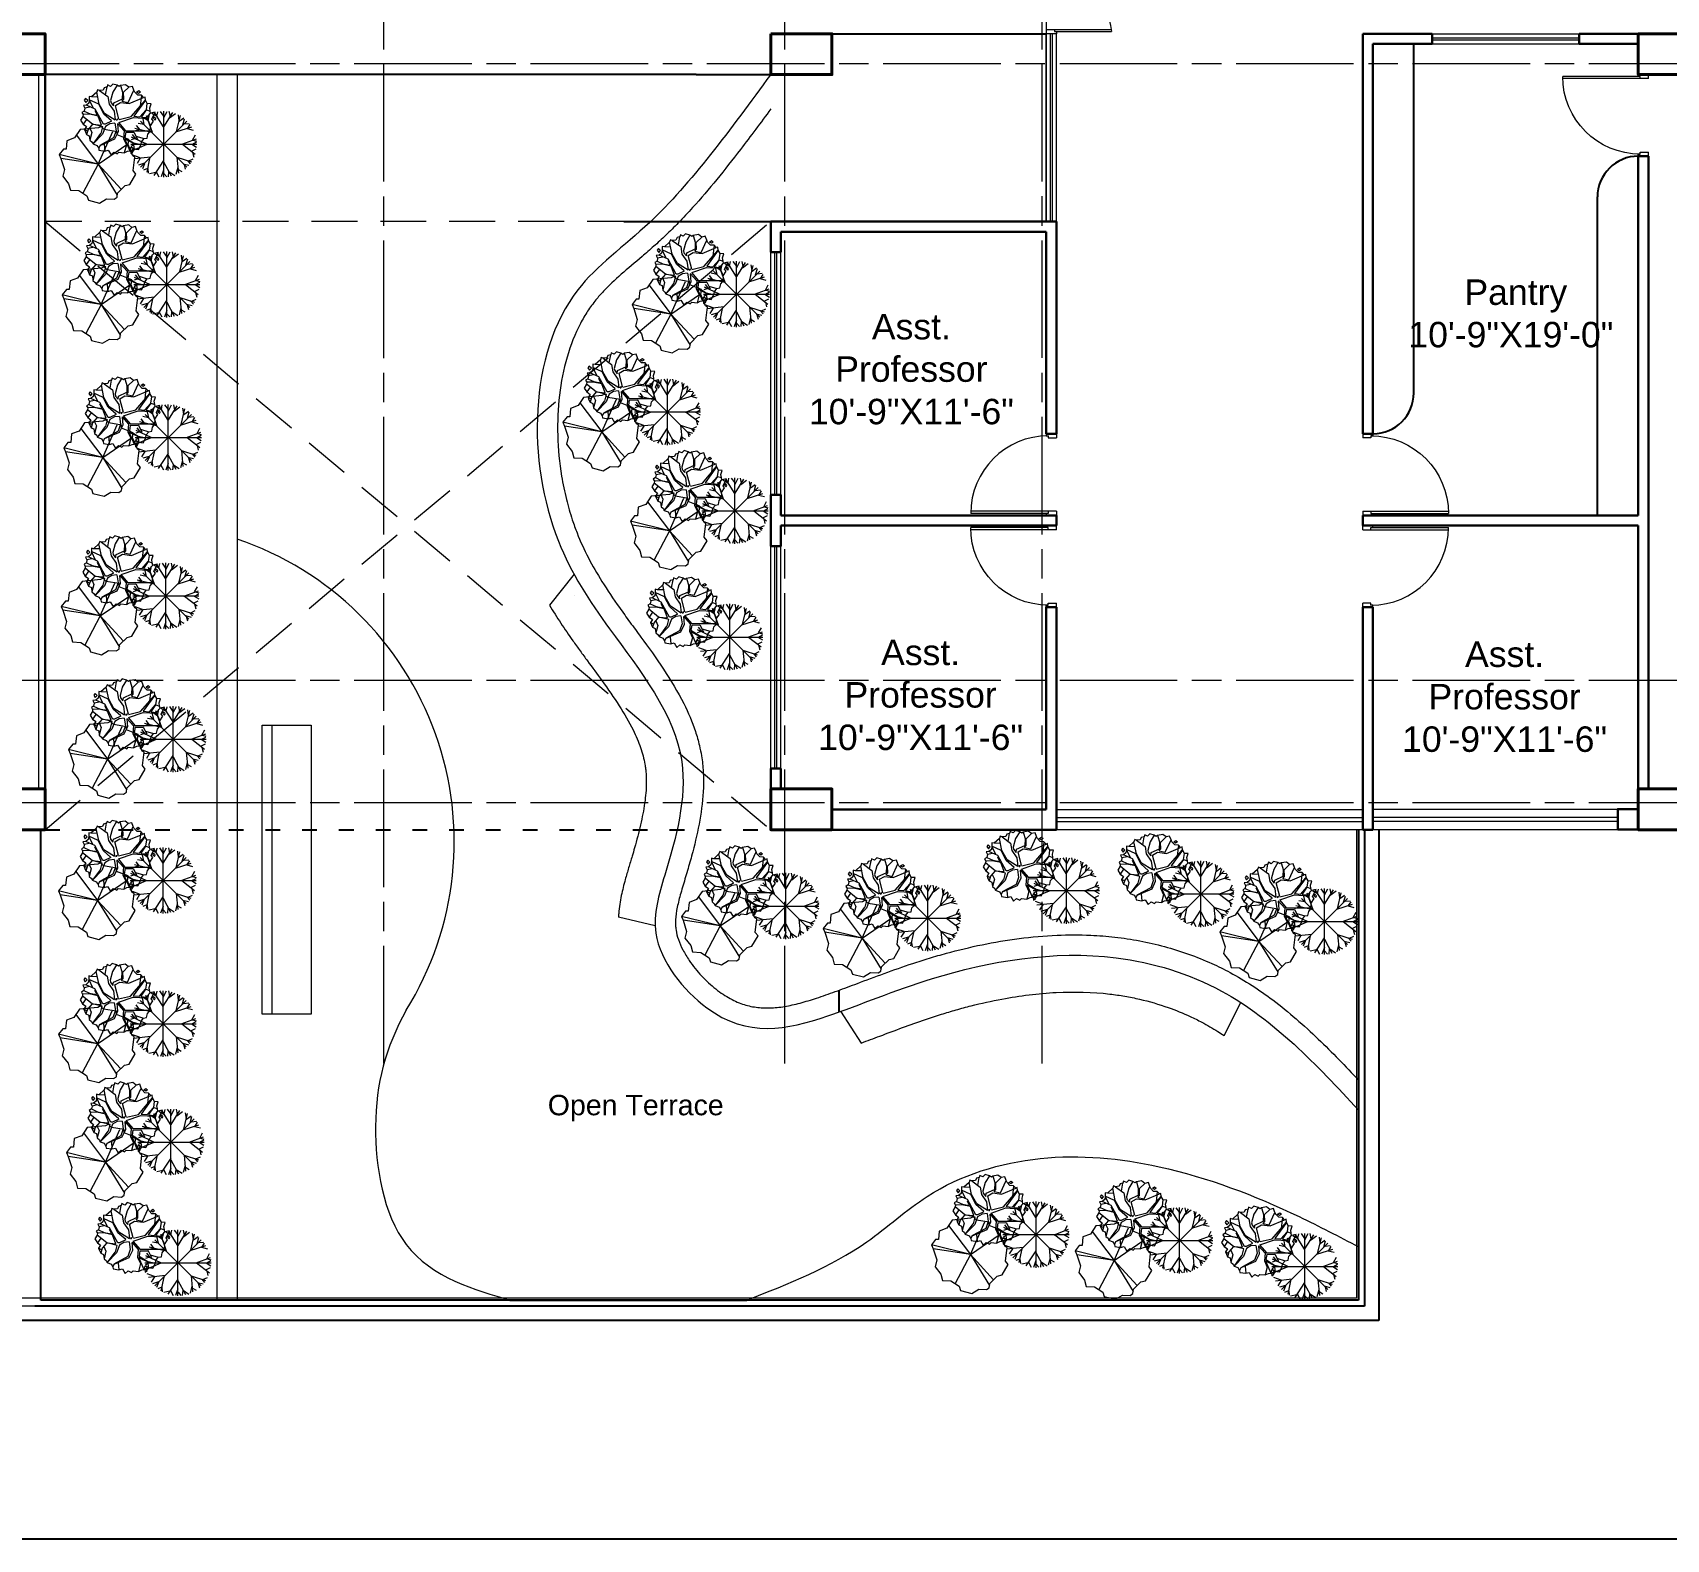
# Model space of a CAD drawing. Header units: inches. Extents: x -12 to 20935469, y -1604 to 24729220.
# Drawn here: x 20888702 to 20889502, y 24716552 to 24717290 of the extents above; entities that cross this region are included whole.
import ezdxf

# ---------------------------------------------------------------- set-up
doc = ezdxf.new("R2010")
doc.units = ezdxf.units.IN
doc.header["$LTSCALE"] = 0.03
doc.header["$MEASUREMENT"] = 0
for name, pattern in [('ACAD_ISO03W100', [30, 12, -18]), ('ACAD_ISO08W100', [36, 24, -3, 6, -3]), ('DASHED2', [0.375, 0.25, -0.125])]:
    doc.linetypes.add(name, pattern=pattern)
for name, color, linetype, lineweight in [('column', 1, 'Continuous', 40), ('Door', 7, 'Continuous', 18), ('Dot', 253, 'Continuous', 0), ('Grid Line', 252, 'Continuous', 18), ('Hatch', 253, 'Continuous', 15), ('hatch-1', 253, 'Continuous', 5), ('ILLUSTR-TREE', 74, 'Continuous', 0), ('Main Wall', 7, 'Continuous', 30), ('wind.', 150, 'Continuous', 20)]:
    doc.layers.add(name, color=color, linetype=linetype, lineweight=lineweight)
doc.layers.add('FUR', color=251, linetype='Continuous')
doc.layers.add('TEXT', color=7, linetype='Continuous')
doc.styles.add('2', font='swisscl.ttf')
doc.styles.add('ATTR', font='romans.shx', dxfattribs={"width": 0.8, "height": 0.7})

# ---------------------------------------------------------------- blocks, each defined once
blk = doc.blocks.new('fff')
at = {"layer": 'Grid Line', "color": 252, "linetype": 'ACAD_ISO08W100', "lineweight": 9, "ltscale": 80, "true_color": 0x939598}
for p, q in [((20831844.25, 24723521.1), (20831844.25, 24724698.78)), ((20832040.78, 24723521.1), (20832040.78, 24724698.78)), ((20832166.78, 24723521.11), (20832166.78, 24724698.79)), ((20833096.95, 24724010.75), (20830726.15, 24724010.75)), ((20833096.95, 24723708.72), (20830726.15, 24723708.72)), ((20833096.95, 24723648.75), (20830726.15, 24723648.75))]:
    blk.add_line(p, q, dxfattribs=at)
blk = doc.blocks.new('A$C36295410')
at = {"layer": 'Door'}
for p, q in [((1, 4), (1, 32)), ((2, 0), (2, 31.98)), ((58, 0), (58, 31.98)), ((59, 4), (59, 32)), ((1, 5), (0, 5)), ((2, 4), (1, 4)), ((58, 4), (59, 4)), ((59, 5), (60, 5)), ((2, 0), (0, 0)), ((58, 0), (60, 0))]:
    blk.add_line(p, q, dxfattribs=at)
for centre, start, end in [((-2.53, -0.34), 0.59063, 83.77826), ((62.53, -0.34), 96.22174, 179.40937)]:
    blk.add_arc(centre, 32.53, start, end, dxfattribs=at)
blk = doc.blocks.new('$D40')
at = {"layer": 'Door'}
for p, q in [((1, 4), (1, 42)), ((2, 0), (2, 41.99)), ((1, 5), (0, 5)), ((2, 0), (0, 0)), ((2, 4), (1, 4)), ((39, 4), (38, 4)), ((38, 4), (38, 0)), ((40, 0), (38, 0)), ((40, 5), (38.99, 5)), ((39, 5), (39, 4))]:
    blk.add_line(p, q, dxfattribs=at)
blk.add_arc((1, 4), 38, 0, 90, dxfattribs=at)
blk = doc.blocks.new('TREE_009')
at = {"layer": 'ILLUSTR-TREE'}
for p, q in [((-12174.2, 13910.3), (-12175.7, 13905.2)), ((-12166.7, 13906.7), (-12174.2, 13910.3)), ((-12160.5, 13912.9), (-12166.7, 13906.7)), ((-12149.3, 13909.5), (-12160.5, 13912.9)), ((-12149.3, 13909.5), (-12160.3, 13891.8)), ((-12144, 13905.9), (-12149.3, 13909.5)), ((-12140.5, 13908.8), (-12144, 13905.9)), ((-12126.8, 13911.1), (-12140.5, 13908.8)), ((-12140.5, 13908.8), (-12134.4, 13889)), ((-12118.3, 13904.7), (-12126.8, 13911.1)), ((-12108.9, 13906.7), (-12118.3, 13904.7)), ((-12105.2, 13896.8), (-12108.9, 13906.7)), ((-12232, 13875), (-12235.4, 13870.6)), ((-12235.4, 13870.6), (-12231.3, 13864.4)), ((-12226.5, 13869.7), (-12232, 13875)), ((-12231.3, 13864.4), (-12226.5, 13869.7)), ((-12223.7, 13862.7), (-12230.1, 13857.3)), ((-12222.4, 13870.7), (-12223.7, 13862.7)), ((-12222.4, 13880.3), (-12222.4, 13870.7)), ((-12216.4, 13879.1), (-12222.4, 13880.3)), ((-12197.7, 13860.1), (-12222.4, 13871.4)), ((-12222.4, 13870.7), (-12212.5, 13850.2)), ((-12202.6, 13891.8), (-12216.4, 13879.1)), ((-12199.9, 13878.4), (-12216.4, 13879.1)), ((-12200.4, 13897.9), (-12202.6, 13891.8)), ((-12196, 13860.1), (-12202.6, 13891.8)), ((-12195.5, 13896.1), (-12200.4, 13897.9)), ((-12185.9, 13897), (-12195.5, 13896.1)), ((-12195.5, 13896.1), (-12173.5, 13879.8)), ((-12183.2, 13903.2), (-12185.9, 13897)), ((-12175.7, 13905.2), (-12183.2, 13903.2)), ((-12179.5, 13884.1), (-12175.7, 13905.2)), ((-12173.5, 13879.8), (-12170.2, 13860.1)), ((-12160.3, 13891.8), (-12166.3, 13869.3)), ((-12166.3, 13869.3), (-12165.2, 13863.6)), ((-12165.2, 13863.6), (-12158.6, 13855.2)), ((-12158.6, 13855.2), (-12157.5, 13863.6)), ((-12157.5, 13863.6), (-12135.5, 13873.5)), ((-12153.7, 13856.6), (-12140.5, 13864.3)), ((-12140.5, 13864.3), (-12117.3, 13861.5)), ((-12132.7, 13872.8), (-12137.2, 13867.9)), ((-12136.6, 13867.9), (-12120.1, 13864.3)), ((-12135, 13873.5), (-12134.4, 13890.4)), ((-12133.3, 13891.1), (-12132.7, 13872.8)), ((-12132.1, 13891.3), (-12118.3, 13904.7)), ((-12120.1, 13864.3), (-12105.2, 13896.8)), ((-12117.3, 13861.5), (-12079.9, 13877)), ((-12112.4, 13827.6), (-12075, 13870.7)), ((-12102.7, 13891.7), (-12105.2, 13896.8)), ((-12075, 13870), (-12105.2, 13828.4)), ((-12095.1, 13883.8), (-12102.7, 13891.7)), ((-12097.9, 13891.8), (-12092.4, 13895.4)), ((-12093, 13888.3), (-12097.9, 13891.8)), ((-12085.4, 13883.4), (-12095.1, 13883.8)), ((-12088, 13891.8), (-12093, 13888.3)), ((-12092.4, 13895.4), (-12088, 13891.8)), ((-12085.4, 13883.4), (-12088.7, 13855.2)), ((-12079.9, 13877), (-12085.4, 13883.4)), ((-12075.9, 13878.5), (-12079.9, 13877)), ((-12075, 13870.7), (-12075.9, 13878.5)), ((-12070, 13861.5), (-12075, 13870.7)), ((-12238.9, 13827.6), (-12245.1, 13817.7)), ((-12235.6, 13841.8), (-12241.6, 13838)), ((-12241.6, 13838), (-12238.4, 13832.6)), ((-12238.4, 13832.6), (-12238.9, 13827.6)), ((-12213.6, 13807.2), (-12238.9, 13827.6)), ((-12221.3, 13833.3), (-12238.4, 13832.6)), ((-12229.6, 13819.9), (-12238.4, 13807.2)), ((-12230.1, 13857.3), (-12237.5, 13856.5)), ((-12237.5, 13856.5), (-12234, 13849.5)), ((-12234, 13849.5), (-12235.6, 13841.8)), ((-12235.6, 13841.8), (-12220.2, 13834.7)), ((-12220.8, 13852.3), (-12234, 13849.5)), ((-12206.5, 13846.7), (-12230.1, 13857.3)), ((-12198.8, 13828.4), (-12221.3, 13833.3)), ((-12220.2, 13834.7), (-12201.5, 13831.2)), ((-12185, 13807.2), (-12206.5, 13846.7)), ((-12202.1, 13833.3), (-12206.5, 13842.5)), ((-12201.5, 13831.2), (-12202.1, 13833.3)), ((-12190, 13805.1), (-12198.8, 13828.4)), ((-12184.5, 13834), (-12197.7, 13860.1)), ((-12182.3, 13835.4), (-12196, 13860.1)), ((-12164.1, 13815.7), (-12184.5, 13834)), ((-12154.2, 13817.8), (-12182.3, 13835.4)), ((-12170.2, 13860.1), (-12157, 13841.1)), ((-12157, 13841.1), (-12154.2, 13818.5)), ((-12144.3, 13820.6), (-12153.7, 13856.6)), ((-12150.4, 13819.9), (-12150.9, 13817.8)), ((-12147.6, 13820.6), (-12150.4, 13819.9)), ((-12148.7, 13818.5), (-12147.6, 13820.6)), ((-12144.3, 13811.4), (-12105.8, 13824.8)), ((-12143.8, 13819.9), (-12112.4, 13827.6)), ((-12105.8, 13824.8), (-12070.6, 13822.7)), ((-12105.2, 13828.4), (-12089.3, 13826.9)), ((-12089.3, 13826.9), (-12072.8, 13845.3)), ((-12072.8, 13845.3), (-12085.4, 13826.9)), ((-12085.4, 13826.2), (-12071.1, 13824.8)), ((-12072.2, 13845.3), (-12070, 13861.5)), ((-12072.2, 13845.3), (-12062.3, 13841.8)), ((-12071.1, 13824.8), (-12061.2, 13836.1)), ((-12070.6, 13822.7), (-12061.8, 13803)), ((-12060.1, 13860.9), (-12070, 13861.5)), ((-12063.5, 13850.3), (-12060.1, 13860.9)), ((-12062.3, 13841.8), (-12063.5, 13850.3)), ((-12061.2, 13836.1), (-12062.3, 13841.8)), ((-12049.1, 13838.8), (-12061.2, 13836.1)), ((-12058, 13820.3), (-12049.1, 13838.8)), ((-12053.9, 13815), (-12058, 13820.3)), ((-12051.8, 13826.5), (-12053.9, 13822.1)), ((-12053.9, 13822.1), (-12049.7, 13817.7)), ((-12047.7, 13822.1), (-12051.8, 13826.5)), ((-12049.7, 13817.7), (-12047.7, 13822.1)), ((-12245.1, 13817.7), (-12238.4, 13807.2)), ((-12238.4, 13807.2), (-12229.9, 13800.9)), ((-12229.9, 13800.9), (-12235.1, 13793.1)), ((-12227.4, 13788.9), (-12235.1, 13793.1)), ((-12235.1, 13793.1), (-12232.7, 13786.8)), ((-12232.7, 13786.8), (-12229.6, 13780.4)), ((-12225.7, 13793.1), (-12229.6, 13780.4)), ((-12229.6, 13780.4), (-12222.4, 13777.1)), ((-12213.6, 13807.2), (-12225.7, 13793.1)), ((-12222.4, 13777.1), (-12220.8, 13765.6)), ((-12221.3, 13797.3), (-12215.8, 13785.3)), ((-12215.8, 13785.3), (-12220.8, 13765.6)), ((-12186.7, 13800.8), (-12213.6, 13807.2)), ((-12213.1, 13807.2), (-12190, 13805.1)), ((-12212.5, 13755), (-12191.6, 13783.2)), ((-12187.8, 13781.1), (-12212.5, 13755.7)), ((-12191.1, 13783.2), (-12186.7, 13800.8)), ((-12180.1, 13801.6), (-12187.8, 13781.1)), ((-12180.6, 13807.2), (-12185, 13807.2)), ((-12164.1, 13815), (-12180.6, 13807.2)), ((-12168.5, 13808.6), (-12180.1, 13801.6)), ((-12155.3, 13810), (-12168.5, 13808.6)), ((-12152, 13789.6), (-12158.6, 13771.2)), ((-12146.5, 13787.4), (-12155.9, 13767.7)), ((-12155.3, 13810), (-12152, 13789.6)), ((-12150.9, 13817.8), (-12148.7, 13818.5)), ((-12148.2, 13809.3), (-12131.1, 13789.6)), ((-12148.2, 13808.6), (-12146.5, 13787.4)), ((-12144.3, 13810.7), (-12127.2, 13790.3)), ((-12131.1, 13789.6), (-12132.7, 13769.8)), ((-12126.7, 13786), (-12128.9, 13772.6)), ((-12127.2, 13790.3), (-12064.5, 13790.3)), ((-12126.7, 13786), (-12105.2, 13786.7)), ((-12105.2, 13786.7), (-12095.9, 13768.4)), ((-12070.4, 13771), (-12068.3, 13781.5)), ((-12068.3, 13781.5), (-12063.5, 13786.8)), ((-12064.5, 13790.3), (-12061.4, 13796.5)), ((-12063.5, 13786.8), (-12064.5, 13790.3)), ((-12061.8, 13803), (-12053.9, 13815)), ((-12061.4, 13796.5), (-12061.8, 13803)), ((-12220.8, 13765.6), (-12214.8, 13760.4)), ((-12214.8, 13760.4), (-12212.5, 13755.7)), ((-12212.5, 13755.7), (-12202.4, 13751.6)), ((-12202.4, 13751.6), (-12197.7, 13744.4)), ((-12194.9, 13750.8), (-12197.7, 13744.4)), ((-12197.7, 13744.4), (-12196.9, 13739.2)), ((-12196.9, 13739.2), (-12181.7, 13736.7)), ((-12158.6, 13771.2), (-12194.9, 13751.5)), ((-12155.9, 13767.7), (-12194.9, 13750.8)), ((-12183.4, 13755), (-12181.7, 13736.7)), ((-12181.7, 13736.7), (-12172.8, 13739.2)), ((-12172.8, 13739.2), (-12165.3, 13726.9)), ((-12165.3, 13726.9), (-12157.7, 13733.9)), ((-12157.7, 13733.9), (-12148.8, 13729.5)), ((-12148.8, 13729.5), (-12144.6, 13733.9)), ((-12144.6, 13733.9), (-12130.5, 13732.4)), ((-12132.7, 13769.8), (-12125, 13752.9)), ((-12125, 13752.9), (-12130.5, 13732.4)), ((-12130.5, 13732.4), (-12122, 13736.6)), ((-12130, 13769.8), (-12116.2, 13737.4)), ((-12129.4, 13769.1), (-12106.3, 13757.1)), ((-12128.9, 13772.6), (-12106.3, 13758.5)), ((-12122, 13736.6), (-12116.2, 13737.4)), ((-12116.2, 13737.4), (-12112.3, 13748)), ((-12108.3, 13740.7), (-12113.8, 13737.2)), ((-12113.8, 13737.2), (-12113.2, 13730.1)), ((-12113.2, 13730.1), (-12107.7, 13734.4)), ((-12112.3, 13748), (-12105.2, 13742.3)), ((-12107.7, 13734.4), (-12108.3, 13740.7)), ((-12106.3, 13758.5), (-12086, 13753.6)), ((-12106.3, 13757.1), (-12105.2, 13742.3)), ((-12105.2, 13742.3), (-12093.1, 13741)), ((-12099.7, 13776.2), (-12078.3, 13769.8)), ((-12093.1, 13741), (-12086, 13753.6)), ((-12086, 13753.6), (-12084.8, 13761.3)), ((-12084.8, 13761.3), (-12078.3, 13769.8)), ((-12078.3, 13769.8), (-12070.4, 13771))]:
    blk.add_line(p, q, dxfattribs=at)
at = {"layer": 'ILLUSTR-TREE', "style": 'ATTR', "width": 0.8, "flags": 9}
blk.add_attdef('ESTCODE', (-12147.6, 13820.6), '', height=1.05, dxfattribs=at)
blk = doc.blocks.new('TREE_018')
at = {"layer": 'ILLUSTR-TREE'}
for p, q in [((-11053.7, 14115.6), (-11060.6, 14112.1)), ((-11046.1, 14107.7), (-11053.7, 14115.6)), ((-11138.3, 14080.3), (-11140.4, 14059.2)), ((-11119.7, 14087.4), (-11138.3, 14080.3)), ((-11106, 14107.7), (-11119.7, 14087.4)), ((-11115.1, 14094.2), (-11061.1, 14022.2)), ((-11060.6, 14112.1), (-11106, 14107.7)), ((-11061.1, 14022.2), (-11025.1, 14103.2)), ((-11061.1, 14022.2), (-10987.7, 14072.4)), ((-11014.5, 14102.4), (-11046.1, 14107.7)), ((-11014.5, 14094.4), (-11014.5, 14102.4)), ((-10985.6, 14083), (-11014.5, 14094.4)), ((-10987, 14070.6), (-10985.6, 14083)), ((-11147.2, 14059.2), (-11157.5, 14046)), ((-11061.1, 14022.2), (-11157.5, 14046)), ((-11157.5, 14046), (-11153.4, 14036.3)), ((-11061.1, 14022.2), (-11153.4, 14036.3)), ((-11153.4, 14036.3), (-11144.5, 14008.9)), ((-11140.4, 14059.2), (-11147.2, 14059.2)), ((-10975.3, 14042.4), (-10987, 14070.6)), ((-10970.5, 14039.8), (-10975.3, 14042.4)), ((-10974.6, 14006.3), (-10970.5, 14039.8)), ((-11144.5, 14008.9), (-11148.6, 13992.2)), ((-11148.6, 13992.2), (-11134.2, 13973.7)), ((-11061.1, 14022.2), (-11099.1, 13950.3)), ((-11061.1, 14022.2), (-11003.8, 13960)), ((-11061.1, 14022.2), (-11013.8, 13945.4)), ((-10982.9, 13971.9), (-10967.7, 13997.5)), ((-10967.7, 13997.5), (-10974.6, 14006.3)), ((-11134.2, 13973.7), (-11130, 13957.8)), ((-11130, 13957.8), (-11109.4, 13956.9)), ((-11109.4, 13956.9), (-11088.8, 13943.7)), ((-11014.5, 13940.2), (-11013.1, 13950.7)), ((-11013.1, 13950.7), (-10994.6, 13969.2)), ((-10994.6, 13969.2), (-10982.9, 13971.9)), ((-11088.8, 13943.7), (-11085.3, 13933.1)), ((-11085.3, 13933.1), (-11057.8, 13926)), ((-11057.8, 13926), (-11040.6, 13936.6)), ((-11040.6, 13936.6), (-11021.4, 13935.7)), ((-11021.4, 13935.7), (-11014.5, 13940.2))]:
    blk.add_line(p, q, dxfattribs=at)
at = {"layer": 'ILLUSTR-TREE', "style": 'ATTR', "width": 0.8, "flags": 9}
blk.add_attdef('ESTCODE', (-11061.1, 14022.2), '', height=1.05, dxfattribs=at)
blk = doc.blocks.new('TREE_007')
at = {"layer": 'ILLUSTR-TREE'}
for p, q in [((-12481.3, 14091.7), (-12477.4, 14109.3)), ((-12456, 14102.3), (-12471.4, 14111.4)), ((-12438.9, 14074.7), (-12463.7, 14114.2)), ((-12457.6, 14104.4), (-12454.9, 14116.4)), ((-12438.3, 14103.7), (-12447.7, 14117.1)), ((-12438.6, 13937.8), (-12438.6, 14117.8)), ((-12438.3, 14100.1), (-12429.5, 14117.1)), ((-12438.3, 14075.5), (-12414.1, 14114.2)), ((-12420.7, 14103), (-12423.5, 14117.1)), ((-12422.9, 14099.4), (-12407, 14111.4)), ((-12396.5, 14092.4), (-12398.7, 14107.9)), ((-12504.9, 14067.7), (-12521.4, 14062.8)), ((-12470.8, 14059.9), (-12517, 14070.5)), ((-12503.3, 14067), (-12512.6, 14079)), ((-12492.3, 14081.1), (-12508.2, 14084.6)), ((-12375.6, 14090.8), (-12501.6, 13964.8)), ((-12501.6, 14090.8), (-12375.6, 13964.8)), ((-12491.7, 14081.1), (-12495, 14097.3)), ((-12480.7, 14091), (-12492.8, 14099.4)), ((-12469.7, 14059.9), (-12485.7, 14105.1)), ((-12405.3, 14061.3), (-12362.4, 14074.7)), ((-12403.7, 14062.8), (-12393.2, 14105.8)), ((-12396.5, 14090.3), (-12383.9, 14099.4)), ((-12386.6, 14080.4), (-12381.7, 14097.3)), ((-12382.8, 14083.2), (-12369, 14084.6)), ((-12374.5, 14070.5), (-12358.6, 14066.3)), ((-12372.9, 14071.2), (-12366.3, 14081.8)), ((-12528.6, 14027.8), (-12348.6, 14027.8)), ((-12516.5, 14027.5), (-12528, 14021.1)), ((-12516.5, 14043), (-12527.5, 14039.5)), ((-12518.1, 14026.8), (-12527.5, 14033.8)), ((-12485.1, 14026.8), (-12526.9, 14009.2)), ((-12485.1, 14027.5), (-12526.4, 14047.2)), ((-12513.7, 14041.6), (-12523.6, 14054.3)), ((-12389.4, 14027.5), (-12349.8, 14042.3)), ((-12387.7, 14027.5), (-12353.1, 14000.7)), ((-12361.9, 14027.5), (-12349.2, 14019.7)), ((-12360.2, 14038.8), (-12352.5, 14052.9)), ((-12360.2, 14027.5), (-12349.2, 14033.8)), ((-12358.6, 14038.8), (-12349.2, 14036)), ((-12515.9, 14014.1), (-12526.9, 14017.6)), ((-12520.3, 14012), (-12525.3, 14005.6)), ((-12502.7, 13990.8), (-12522.5, 13997.9)), ((-12473.6, 13992.9), (-12518.7, 13988)), ((-12502.7, 13989.4), (-12511.5, 13975.3)), ((-12491.2, 13976), (-12507.7, 13971.1)), ((-12491.2, 13974.6), (-12496.7, 13960.5)), ((-12477.4, 13988.7), (-12485.1, 13952)), ((-12439.4, 13983.8), (-12465.9, 13942.9)), ((-12438.9, 13979.5), (-12418.5, 13941.4)), ((-12403.1, 13992.2), (-12363.5, 13979.5)), ((-12403.1, 13992.2), (-12398.7, 13948.5)), ((-12385.5, 13974.6), (-12370.1, 13970.4)), ((-12374, 13983.1), (-12366.3, 13973.9)), ((-12370.7, 13982.3), (-12358.6, 13988)), ((-12363, 14008.4), (-12350.3, 14014.8)), ((-12360.2, 14006.3), (-12356.9, 13992.9)), ((-12482.9, 13961.2), (-12493.9, 13957)), ((-12482.4, 13961.2), (-12481.3, 13949.2)), ((-12460.4, 13950.6), (-12477.4, 13947.1)), ((-12459.3, 13952.7), (-12452.1, 13939.3)), ((-12438.9, 13957), (-12445.5, 13938.6)), ((-12438.3, 13947.8), (-12430.6, 13939.3)), ((-12425.7, 13953.4), (-12426.8, 13939.3)), ((-12424.6, 13953.4), (-12408.6, 13942.9)), ((-12400.4, 13964), (-12405.3, 13945)), ((-12399.3, 13959.1), (-12389.4, 13953.4)), ((-12383.3, 13972.5), (-12380, 13959.8))]:
    blk.add_line(p, q, dxfattribs=at)
at = {"layer": 'ILLUSTR-TREE', "style": 'ATTR', "width": 0.8, "flags": 9}
blk.add_attdef('ESTCODE', (-12438.6, 14027.8), '', height=1.05, dxfattribs=at)

msp = doc.modelspace()

# ---------------------------------------------------------------- linework, layer by layer
for p, q in [((20889378.6, 24717113.69), (20889378.6, 24717284.69)), ((20888845.73, 24717269.69), (20888708.1, 24717269.69)), ((20888845.73, 24717269.69), (20888708.1, 24717269.69)), ((20888708.1, 24717269.69), (20888708.1, 24717033.86)), ((20888708.1, 24716899.69), (20888708.1, 24717269.69)), ((20889027.02, 24717269.71), (20888845.73, 24717269.71)), ((20889027.02, 24717269.71), (20889063.63, 24717269.73)), ((20889488.6, 24717229.69), (20889488.6, 24717229.69)), ((20889468.6, 24717053.69), (20889468.6, 24717209.69)), ((20888991.63, 24717197.69), (20889063.6, 24717197.69)), ((20889063.6, 24717182.69), (20889068.63, 24717182.69)), ((20889358.6, 24717093.69), (20889358.6, 24717093.69)), ((20889063.6, 24716929.69), (20889068.63, 24716929.69)), ((20889063.6, 24716919.69), (20889068.63, 24716919.69)), ((20888706.1, 24716669.22), (20888706.1, 24716899.69)), ((20889351.57, 24716899.69), (20889351.57, 24716669.22)), ((20889354.57, 24716899.69), (20889354.57, 24716666.22)), ((20889361.57, 24716899.69), (20889361.57, 24716659.22)), ((20889361.57, 24716899.69), (20889361.57, 24716659.22)), ((20889097.16, 24716810.46), (20889097.16, 24716821.09)), ((20889354.57, 24716666.22), (20888703.1, 24716666.22)), ((20889351.57, 24716669.22), (20888706.1, 24716669.22)), ((20888935.84, 24716669.22), (20889051.83, 24716669.22)), ((20889361.57, 24716659.22), (20888678.1, 24716659.22)), ((20889361.57, 24716659.22), (20888678.1, 24716659.22))]:
    msp.add_line(p, q)
at = {"lineweight": 9}
for p, q in [((20888792.19, 24717269.69), (20888792.19, 24716669.22)), ((20888802.19, 24717269.69), (20888802.19, 24716669.22)), ((20888967.31, 24717024.96), (20888955.2, 24717009.73)), ((20888819.41, 24716809.3), (20888819.41, 24716950.92)), ((20889007, 24716852.67), (20888989.04, 24716856.87)), ((20889285.7, 24716798.89), (20889293.91, 24716815.03)), ((20889097.84, 24716810.74), (20889107.88, 24716795.19))]:
    msp.add_line(p, q, dxfattribs=at)
at = {"linetype": 'ACAD_ISO03W100', "ltscale": 20}
msp.add_line((20888708.1, 24716899.69), (20889063.6, 24716899.69), dxfattribs=at)
msp.add_lwpolyline([(20889093.6, 24717289.69), (20889198.6, 24717289.69)])
at = {"lineweight": 9}
msp.add_lwpolyline([(20888814.41, 24716950.92), (20888838.41, 24716950.92), (20888838.41, 24716809.3), (20888814.41, 24716809.3)], close=True, dxfattribs=at)
for centre, start, end in [((20889488.6, 24717209.69), 90, 180), ((20889358.6, 24717113.69), 270, 0)]:
    msp.add_arc(centre, 20, start, end)
msp.add_arc((20888752.13, 24716893.84), 156.45, 328.1554, 71.33964, dxfattribs=at)
for points, knots in [([(20889063.6, 24717269.69), (20889044.03, 24717242.93), (20889011.97, 24717199.09), (20888945.29, 24717153.76), (20888943.74, 24717058.78), (20888987.95, 24716991.78), (20889029.67, 24716940.64), (20889014.37, 24716885.54), (20889001.63, 24716844.71), (20889041.68, 24716795.32), (20889086.59, 24716804.95), (20889148.75, 24716831.53), (20889220.95, 24716844.06), (20889297.78, 24716820.11), (20889330.94, 24716784.51), (20889351.57, 24716762.37)], [0, 0, 0, 0, 75.891033, 124.319994, 247.72063, 297.545911, 371.518985, 427.850137, 457.287964, 500.98856, 579.149679, 641.264129, 732.991685, 786.998884, 875.950909, 875.950909, 875.950909, 875.950909]), ([(20889063.63, 24717252.82), (20889058.71, 24717246.13), (20889053.77, 24717239.48), (20889041.09, 24717222.97), (20889033.31, 24717213.34), (20889023.03, 24717201.94), (20889020.69, 24717199.43), (20889016.3, 24717194.91), (20889014.25, 24717192.87), (20889011.2, 24717189.96), (20889010.21, 24717189.04), (20889008.25, 24717187.25), (20889007.28, 24717186.37), (20889004.37, 24717183.79), (20889002.46, 24717182.14), (20888997.02, 24717177.49), (20888993.6, 24717174.63), (20888987.24, 24717169.02), (20888984.3, 24717166.27), (20888980.35, 24717162.08), (20888979.11, 24717160.69), (20888977.24, 24717158.38), (20888976.55, 24717157.49), (20888975.21, 24717155.66), (20888974.56, 24717154.72), (20888972.67, 24717151.83), (20888971.48, 24717149.81), (20888967.72, 24717142.64), (20888965.53, 24717137.09), (20888962.1, 24717125.28), (20888960.87, 24717119.03), (20888959.36, 24717106.14), (20888959.08, 24717099.51), (20888959.45, 24717086.19), (20888960.09, 24717079.5), (20888961.8, 24717069.09), (20888962.59, 24717065.28), (20888964.36, 24717058.14), (20888965.33, 24717054.79), (20888967.13, 24717049.35), (20888967.91, 24717047.21), (20888970.37, 24717040.93), (20888972.22, 24717036.91), (20888976.3, 24717029.03), (20888978.53, 24717025.17), (20888983.6, 24717017.06), (20888986.48, 24717012.81), (20888991.19, 24717006.15), (20888992.9, 24717003.77), (20888996.42, 24716998.96), (20888998.21, 24716996.53), (20889003.74, 24716988.98), (20889007.52, 24716983.75), (20889014.68, 24716972.94), (20889018.07, 24716967.35), (20889023.2, 24716957.11), (20889025.15, 24716952.58), (20889027.46, 24716945.61), (20889028.12, 24716943.3), (20889029.07, 24716939.27), (20889029.41, 24716937.58), (20889029.91, 24716934.57), (20889030.08, 24716933.27), (20889030.36, 24716930.67), (20889030.47, 24716929.37), (20889030.69, 24716925.48), (20889030.7, 24716922.9), (20889030.43, 24716914.94), (20889029.79, 24716909.61), (20889027.93, 24716899.11), (20889026.72, 24716893.95), (20889024.66, 24716886.12), (20889023.89, 24716883.38), (20889022.71, 24716879.31), (20889022.31, 24716877.95), (20889021.5, 24716875.23), (20889021.09, 24716873.88), (20889020.3, 24716871.24), (20889019.92, 24716869.95), (20889018.87, 24716866.26), (20889018.27, 24716863.94), (20889017.39, 24716859.57), (20889017.1, 24716857.52), (20889016.96, 24716854.69), (20889016.96, 24716853.82), (20889017.03, 24716852.15), (20889017.11, 24716851.35), (20889017.45, 24716849.07), (20889017.84, 24716847.49), (20889018.97, 24716844.2), (20889019.71, 24716842.5), (20889021.49, 24716839.07), (20889022.53, 24716837.34), (20889025.48, 24716833.01), (20889027.56, 24716830.44), (20889031.99, 24716825.72), (20889034.35, 24716823.56), (20889037.89, 24716820.74), (20889039.1, 24716819.86), (20889041.47, 24716818.28), (20889042.63, 24716817.58), (20889046.11, 24716815.69), (20889048.36, 24716814.74), (20889052.82, 24716813.34), (20889055.02, 24716812.88), (20889059.49, 24716812.37), (20889061.76, 24716812.31), (20889066.43, 24716812.54), (20889068.84, 24716812.84), (20889073.8, 24716813.74), (20889076.36, 24716814.34), (20889081.64, 24716815.8), (20889084.35, 24716816.64), (20889088.65, 24716818.08), (20889090.19, 24716818.6), (20889093.28, 24716819.69), (20889094.84, 24716820.24), (20889099.56, 24716821.96), (20889102.77, 24716823.16), (20889114.6, 24716827.6), (20889123.61, 24716831.02), (20889135.9, 24716835.09), (20889138.6, 24716835.95), (20889144.11, 24716837.62), (20889146.91, 24716838.43), (20889155.41, 24716840.74), (20889161.23, 24716842.15), (20889179.04, 24716845.8), (20889191.38, 24716847.48), (20889209.36, 24716848.26), (20889214.86, 24716848.27), (20889224.29, 24716847.86), (20889228.22, 24716847.56), (20889236.24, 24716846.66), (20889240.34, 24716846.04), (20889248.46, 24716844.49), (20889252.49, 24716843.56), (20889264.45, 24716840.31), (20889272.23, 24716837.53), (20889282.73, 24716832.78), (20889285.7, 24716831.32), (20889292.32, 24716827.78), (20889295.9, 24716825.65), (20889302.87, 24716821.15), (20889306.25, 24716818.78), (20889317.42, 24716810.38), (20889324.79, 24716803.9), (20889338.65, 24716790.61), (20889345.17, 24716783.82), (20889351.57, 24716777.02)], [10.368727, 10.368727, 10.368727, 10.368727, 29.358269, 29.358269, 58.716538, 58.716538, 67.310175, 67.310175, 74.734432, 74.734432, 78.265395, 78.265395, 81.796359, 81.796359, 88.858286, 88.858286, 102.308176, 102.308176, 115.758067, 115.758067, 122.383944, 122.383944, 126.480238, 126.480238, 130.576532, 130.576532, 138.769119, 138.769119, 158.54932, 158.54932, 178.32952, 178.32952, 198.109721, 198.109721, 217.889922, 217.889922, 229.530459, 229.530459, 240.194525, 240.194525, 247.339527, 247.339527, 261.629533, 261.629533, 275.919538, 275.919538, 291.909953, 291.909953, 300.681127, 300.681127, 309.452301, 309.452301, 327.512812, 327.512812, 345.573323, 345.573323, 359.101386, 359.101386, 365.632441, 365.632441, 370.283663, 370.283663, 373.785157, 373.785157, 377.28665, 377.28665, 384.289638, 384.289638, 398.944414, 398.944414, 413.59919, 413.59919, 421.628616, 421.628616, 425.715041, 425.715041, 429.834715, 429.834715, 433.954388, 433.954388, 441.954237, 441.954237, 449.954086, 449.954086, 453.703009, 453.703009, 457.275724, 457.275724, 464.057045, 464.057045, 470.838367, 470.838367, 477.619688, 477.619688, 488.14085, 488.14085, 498.662012, 498.662012, 504.233316, 504.233316, 509.80462, 509.80462, 521.092662, 521.092662, 532.380703, 532.380703, 543.668745, 543.668745, 554.956786, 554.956786, 566.244827, 566.244827, 577.532869, 577.532869, 583.663299, 583.663299, 589.793729, 589.793729, 602.05459, 602.05459, 634.040824, 634.040824, 642.873949, 642.873949, 651.707073, 651.707073, 669.373322, 669.373322, 704.70582, 704.70582, 720.137626, 720.137626, 731.120155, 731.120155, 742.625512, 742.625512, 754.130868, 754.130868, 777.141581, 777.141581, 786.43109, 786.43109, 798.221524, 798.221524, 810.011958, 810.011958, 838.230583, 838.230583, 865.488921, 865.488921, 865.488921, 865.488921]), ([(20888955.2, 24717009.73), (20888957.01, 24717006.73), (20888958.87, 24717003.8), (20888962.7, 24716998), (20888964.67, 24716995.14), (20888967.85, 24716990.65), (20888969.04, 24716988.99), (20888971.44, 24716985.69), (20888972.63, 24716984.05), (20888976.21, 24716979.18), (20888978.57, 24716975.98), (20888983.87, 24716968.62), (20888986.75, 24716964.5), (20888991.93, 24716956.41), (20888994.24, 24716952.44), (20888997.61, 24716945.65), (20888998.85, 24716942.77), (20889000.8, 24716937.17), (20889001.52, 24716934.45), (20889002.11, 24716931.05), (20889002.22, 24716930.33), (20889002.4, 24716928.84), (20889002.48, 24716928.08), (20889002.64, 24716925.77), (20889002.69, 24716924.17), (20889002.62, 24716919.44), (20889002.34, 24716916.17), (20889001.36, 24716909.32), (20889000.67, 24716905.76), (20888998.97, 24716898.42), (20888997.97, 24716894.65), (20888996.5, 24716889.46), (20888996.11, 24716888.1), (20888995.43, 24716885.8), (20888995.16, 24716884.87), (20888994.59, 24716882.98), (20888994.3, 24716882.02), (20888993.46, 24716879.19), (20888992.88, 24716877.27), (20888991.64, 24716872.78), (20888990.97, 24716870.18), (20888989.85, 24716864.66), (20888989.39, 24716861.74), (20888989.1, 24716858.06), (20888989.06, 24716857.47), (20888989.04, 24716856.87)], [272.437846, 272.437846, 272.437846, 272.437846, 282.117893, 282.117893, 291.939706, 291.939706, 297.748218, 297.748218, 303.556731, 303.556731, 315.173756, 315.173756, 330.601296, 330.601296, 346.028835, 346.028835, 357.828073, 357.828073, 369.62731, 369.62731, 372.889372, 372.889372, 376.151434, 376.151434, 382.675557, 382.675557, 394.838185, 394.838185, 407.000812, 407.000812, 419.163439, 419.163439, 423.464634, 423.464634, 426.379797, 426.379797, 429.370481, 429.370481, 434.986782, 434.986782, 441.866899, 441.866899, 448.747016, 448.747016, 450.044709, 450.044709, 450.044709, 450.044709]), ([(20889107.88, 24716795.19), (20889110.94, 24716796.32), (20889114, 24716797.46), (20889124.45, 24716801.39), (20889131.86, 24716804.18), (20889142.02, 24716807.63), (20889144.61, 24716808.48), (20889149.6, 24716810.04), (20889152, 24716810.76), (20889156.86, 24716812.13), (20889159.31, 24716812.79), (20889166.75, 24716814.67), (20889171.8, 24716815.79), (20889185.68, 24716818.37), (20889194.61, 24716819.51), (20889212.37, 24716820.43), (20889221.19, 24716820.22), (20889232.22, 24716818.92), (20889234.66, 24716818.56), (20889239.5, 24716817.72), (20889241.9, 24716817.23), (20889249.07, 24716815.57), (20889253.77, 24716814.2), (20889262, 24716811.29), (20889265.59, 24716809.83), (20889271.01, 24716807.33), (20889272.92, 24716806.39), (20889276.12, 24716804.7), (20889277.44, 24716803.97), (20889280.05, 24716802.46), (20889281.34, 24716801.68), (20889283.66, 24716800.23), (20889284.68, 24716799.57), (20889285.7, 24716798.89)], [592.149418, 592.149418, 592.149418, 592.149418, 603.502584, 603.502584, 630.908137, 630.908137, 640.212851, 640.212851, 648.638129, 648.638129, 657.063407, 657.063407, 673.913963, 673.913963, 702.954715, 702.954715, 731.995467, 731.995467, 740.256391, 740.256391, 748.517315, 748.517315, 765.039163, 765.039163, 778.262367, 778.262367, 785.638159, 785.638159, 790.866791, 790.866791, 796.095423, 796.095423, 800.281205, 800.281205, 800.281205, 800.281205]), ([(20888885.03, 24716811.29), (20888874.87, 24716792.67), (20888865.83, 24716759.59), (20888877.8, 24716685.87), (20888919.07, 24716674.12), (20888935.84, 24716669.22)], [0, 0, 0, 0, 62.984287, 121.733713, 186.051714, 186.051714, 186.051714, 186.051714]), ([(20889051.83, 24716669.22), (20889072.39, 24716677.28), (20889104.55, 24716689.89), (20889144.35, 24716726.8), (20889195.56, 24716742.6), (20889259.34, 24716736.39), (20889310.83, 24716716.7), (20889341.93, 24716700.4), (20889351.57, 24716695.35)], [0, 0, 0, 0, 65.489206, 102.448805, 160.875111, 219.311309, 292.056223, 324.694627, 324.694627, 324.694627, 324.694627])]:
    msp.add_open_spline(points, degree=3, knots=knots, dxfattribs=at)
at = {"layer": 'column', "lineweight": 40, "ltscale": 20}
for points in [[(20888678.1, 24717289.69), (20888678.1, 24717269.69), (20888708.1, 24717269.69), (20888708.1, 24717289.69)], [(20889063.6, 24717289.69), (20889063.6, 24717269.69), (20889093.6, 24717269.69), (20889093.6, 24717289.69)], [(20889488.6, 24717289.69), (20889488.6, 24717269.69), (20889518.6, 24717269.69), (20889518.6, 24717289.69)], [(20888678.1, 24716919.69), (20888678.1, 24716899.69), (20888708.1, 24716899.69), (20888708.1, 24716919.69)], [(20889063.6, 24716919.69), (20889063.6, 24716899.69), (20889093.6, 24716899.69), (20889093.6, 24716919.69)], [(20889488.6, 24716919.69), (20889488.6, 24716899.69), (20889518.6, 24716899.69), (20889518.6, 24716919.69)]]:
    msp.add_lwpolyline(points, close=True, dxfattribs=at)
at = {"layer": 'Defpoints'}
msp.add_lwpolyline([(20887723.57, 24718010.59), (20890162.44, 24718010.59), (20890162.44, 24716552.06), (20887723.57, 24716552.06)], close=True, dxfattribs=at)
at = {"layer": 'Dot', "color": 0, "linetype": 'DASHED2', "lineweight": 20, "ltscale": 3000}
for p, q in [((20888708.1, 24716899.69), (20889063.6, 24717197.69)), ((20888708.1, 24717197.69), (20889063.6, 24716899.69)), ((20889063.63, 24717197.69), (20888708.1, 24717197.69))]:
    msp.add_line(p, q, dxfattribs=at)
at = {"layer": 'Hatch'}
msp.add_line((20889198.6, 24717408.69), (20889198.6, 24717197.69), dxfattribs=at)
at = {"layer": 'hatch-1'}
for p, q in [((20889027.57, 24717269.22), (20889027.57, 24717269.71)), ((20888708.1, 24717137.22), (20888708.1, 24717137.22)), ((20888967.57, 24717014.6), (20888967.57, 24717014.6)), ((20889351.57, 24716669.22), (20888706.1, 24716669.22))]:
    msp.add_line(p, q, dxfattribs=at)
at = {"layer": 'Main Wall', "lineweight": 30}
for p, q in [((20889353.6, 24717289.69), (20889387.6, 24717289.69)), ((20889353.6, 24717093.69), (20889353.6, 24717289.69)), ((20889387.6, 24717284.69), (20889387.6, 24717289.69)), ((20889459.6, 24717289.69), (20889488.6, 24717289.69)), ((20889459.6, 24717284.69), (20889459.6, 24717289.69)), ((20889358.6, 24717284.69), (20889387.6, 24717284.69)), ((20889358.6, 24717093.69), (20889358.6, 24717284.69)), ((20889459.6, 24717284.69), (20889488.6, 24717284.69)), ((20889488.6, 24717053.69), (20889488.6, 24717229.69)), ((20889493.6, 24717229.69), (20889488.6, 24717229.69)), ((20889493.6, 24716919.69), (20889493.6, 24717229.69)), ((20889198.6, 24717197.69), (20889063.6, 24717197.69)), ((20889063.6, 24717197.69), (20889063.6, 24717182.69)), ((20889063.63, 24717197.69), (20889203.6, 24717197.69)), ((20889068.63, 24717182.69), (20889068.63, 24717192.69)), ((20889068.63, 24717192.69), (20889198.6, 24717192.69)), ((20889198.6, 24717093.69), (20889198.6, 24717192.69)), ((20889203.6, 24717093.69), (20889203.6, 24717197.69)), ((20889063.6, 24717182.69), (20889068.63, 24717182.69)), ((20889198.6, 24717093.69), (20889203.6, 24717093.69)), ((20889353.6, 24717093.69), (20889358.6, 24717093.69)), ((20889068.63, 24717053.69), (20889203.6, 24717053.69)), ((20889068.63, 24717048.69), (20889203.6, 24717048.69)), ((20889203.6, 24717053.69), (20889203.6, 24717048.69)), ((20889353.6, 24717053.69), (20889488.6, 24717053.69)), ((20889353.6, 24717053.69), (20889353.6, 24717048.69)), ((20889353.6, 24717048.69), (20889488.6, 24717048.69)), ((20889488.6, 24716919.69), (20889488.6, 24717048.69)), ((20889198.6, 24717008.69), (20889203.6, 24717008.69)), ((20889198.6, 24717008.69), (20889198.6, 24716909.69)), ((20889203.6, 24717008.69), (20889203.6, 24716899.69)), ((20889353.6, 24717008.69), (20889358.6, 24717008.69)), ((20889353.6, 24717008.69), (20889353.6, 24716899.69)), ((20889358.6, 24717008.69), (20889358.6, 24716899.69)), ((20889093.6, 24716909.69), (20889198.6, 24716909.69)), ((20889203.6, 24716899.69), (20889093.6, 24716899.69)), ((20889358.6, 24716899.69), (20889353.6, 24716899.69))]:
    msp.add_line(p, q, dxfattribs=at)
at = {"layer": 'Main Wall'}
msp.add_line((20888708.1, 24716919.69), (20888708.1, 24717269.69), dxfattribs=at)
at = {"layer": 'Main Wall', "lineweight": 30}
for points in [[(20889068.63, 24717053.69), (20889068.63, 24717063.69), (20889063.6, 24717063.69), (20889063.6, 24717038.69), (20889068.63, 24717038.69), (20889068.63, 24717048.69)], [(20889488.58, 24716899.84), (20889478.58, 24716899.84), (20889478.58, 24716909.84), (20889488.58, 24716909.84)]]:
    msp.add_lwpolyline(points, dxfattribs=at)
msp.add_lwpolyline([(20889068.63, 24716929.69), (20889063.6, 24716929.69), (20889063.6, 24716919.69), (20889068.63, 24716919.69)], close=True, dxfattribs=at)
at = {"layer": 'wind.', "lineweight": 5}
for p, q in [((20889198.6, 24717197.69), (20889198.6, 24717289.69)), ((20889203.6, 24717289.69), (20889198.6, 24717289.69)), ((20889200.6, 24717197.69), (20889200.6, 24717289.69)), ((20889201.6, 24717197.69), (20889201.6, 24717289.69)), ((20889203.6, 24717197.69), (20889203.6, 24717289.69)), ((20889387.6, 24717289.69), (20889459.6, 24717289.69)), ((20889387.6, 24717287.69), (20889459.6, 24717287.69)), ((20889387.6, 24717286.69), (20889459.6, 24717286.69)), ((20889387.6, 24717284.69), (20889459.6, 24717284.69)), ((20889063.63, 24717063.69), (20889063.63, 24717182.69)), ((20889065.63, 24717063.69), (20889065.63, 24717182.69)), ((20889066.63, 24717063.69), (20889066.63, 24717182.69)), ((20889068.63, 24717063.69), (20889068.63, 24717182.69)), ((20889063.63, 24716929.69), (20889063.63, 24717038.69)), ((20889065.63, 24716929.69), (20889065.63, 24717038.69)), ((20889066.63, 24716929.69), (20889066.63, 24717038.69)), ((20889068.63, 24716929.69), (20889068.63, 24717038.69)), ((20889358.6, 24716909.84), (20889478.58, 24716909.84)), ((20889203.6, 24716909.69), (20889353.6, 24716909.69)), ((20889203.6, 24716905.69), (20889353.6, 24716905.69)), ((20889203.6, 24716903.69), (20889353.6, 24716903.69)), ((20889358.6, 24716905.84), (20889478.58, 24716905.84)), ((20889358.6, 24716903.84), (20889478.58, 24716903.84)), ((20889353.6, 24716899.69), (20889203.6, 24716899.69)), ((20889358.6, 24716899.84), (20889478.58, 24716899.84))]:
    msp.add_line(p, q, dxfattribs=at)
at = {"layer": 'wind.'}
for p, q in [((20888705.1, 24716919.69), (20888705.1, 24717269.69)), ((20888708.1, 24716919.69), (20888708.1, 24717269.69)), ((20889350.57, 24716899.69), (20889350.57, 24716670.22)), ((20889354.57, 24716899.69), (20889354.57, 24716666.22)), ((20889350.57, 24716670.22), (20888689.1, 24716670.22)), ((20889354.57, 24716666.22), (20888685.1, 24716666.22))]:
    msp.add_line(p, q, dxfattribs=at)

# ---------------------------------------------------------------- block references
msp.add_blockref('fff', (57029.82, -6735.9))
at = {"layer": 'FUR', "xscale": -1, "rotation": 270}
msp.add_blockref('A$C36295410', (20889198.6, 24717289.69), dxfattribs=at)
at = {"layer": 'ILLUSTR-TREE'}
for name, p, xscale, yscale, zscale in [('TREE_009', (20891008.9, 24714670.68), 0.1864712034882235, 0.1864712034882235, 0.1864712034882235), ('TREE_007', (20891003.18, 24714712.84), 0.1798363259808176, 0.1798363259808176, 0.1798363259808176), ('TREE_018', (20890923.34, 24714450.51), 0.1979188656470376, 0.1979188656470376, 0.1979188656470376), ('TREE_009', (20891010.42, 24714601.95), 0.1864712034882235, 0.1864712034882235, 0.1864712034882235), ('TREE_009', (20891289.51, 24714597.21), 0.1864712034882235, 0.1864712034882235, 0.1864712034882235), ('TREE_007', (20891004.7, 24714644.11), 0.1798363259808176, 0.1798363259808176, 0.1798363259808176), ('TREE_018', (20890924.85, 24714381.78), 0.1979188656470376, 0.1979188656470376, 0.1979188656470376), ('TREE_007', (20891283.79, 24714639.37), 0.1798363259808176, 0.1798363259808176, 0.1798363259808176), ('TREE_018', (20891203.94, 24714377.04), 0.1979188656470376, 0.1979188656470376, 0.1979188656470376), ('TREE_009', (20891255.62, 24714539.5), 0.1864712034882235, 0.1864712034882235, 0.1864712034882235), ('TREE_009', (20891011.13, 24714527), 0.1864712034882235, 0.1864712034882235, 0.1864712034882235), ('TREE_007', (20891249.9, 24714581.65), 0.1798363259808176, 0.1798363259808176, 0.1798363259808176), ('TREE_018', (20891170.05, 24714319.32), 0.1979188656470376, 0.1979188656470376, 0.1979188656470376), ('TREE_007', (20891005.41, 24714569.16), 0.1798363259808176, 0.1798363259808176, 0.1798363259808176), ('TREE_018', (20890925.56, 24714306.82), 0.1979188656470376, 0.1979188656470376, 0.1979188656470376), ('TREE_009', (20891288.73, 24714491.08), 0.1864712034882235, 0.1864712034882235, 0.1864712034882235), ('TREE_007', (20891283.01, 24714533.24), 0.1798363259808176, 0.1798363259808176, 0.1798363259808176), ('TREE_018', (20891203.16, 24714270.9), 0.1979188656470376, 0.1979188656470376, 0.1979188656470376), ('TREE_009', (20891009.93, 24714449.34), 0.1864712034882235, 0.1864712034882235, 0.1864712034882235), ('TREE_007', (20891004.21, 24714491.5), 0.1798363259808176, 0.1798363259808176, 0.1798363259808176), ('TREE_018', (20890924.36, 24714229.16), 0.1979188656470376, 0.1979188656470376, 0.1979188656470376), ('TREE_009', (20891286.17, 24714429.25), 0.1864712034882235, 0.1864712034882235, 0.1864712034882235), ('TREE_007', (20891280.45, 24714471.41), 0.1798363259808176, 0.1798363259808176, 0.1798363259808176), ('TREE_009', (20891013.51, 24714379.19), 0.1864712034882235, 0.1864712034882235, 0.1864712034882235), ('TREE_007', (20891007.79, 24714421.34), 0.1798363259808176, 0.1798363259808176, 0.1798363259808176), ('TREE_018', (20890927.95, 24714159.01), 0.1979188656470376, 0.1979188656470376, 0.1979188656470376), ('TREE_009', (20891008.62, 24714309.94), 0.1864712034882235, 0.1864712034882235, 0.1864712034882235), ('TREE_009', (20891451.06, 24714304.99), 0.1864712034882235, 0.1864712034882235, 0.1864712034882235), ('TREE_009', (20891516.97, 24714303.35), 0.1864712034882235, 0.1864712034882235, 0.1864712034882235), ('TREE_007', (20891002.9, 24714352.1), 0.1798363259808176, 0.1798363259808176, 0.1798363259808176), ('TREE_009', (20891313.68, 24714297.46), 0.1864712034882235, 0.1864712034882235, 0.1864712034882235), ('TREE_009', (20891383.16, 24714291.57), 0.1864712034882235, 0.1864712034882235, 0.1864712034882235), ('TREE_007', (20891445.34, 24714347.15), 0.1798363259808176, 0.1798363259808176, 0.1798363259808176), ('TREE_018', (20890923.05, 24714089.76), 0.1979188656470376, 0.1979188656470376, 0.1979188656470376), ('TREE_007', (20891307.96, 24714339.62), 0.1798363259808176, 0.1798363259808176, 0.1798363259808176), ('TREE_007', (20891511.25, 24714345.51), 0.1798363259808176, 0.1798363259808176, 0.1798363259808176), ('TREE_009', (20891577.54, 24714289.86), 0.1864712034882235, 0.1864712034882235, 0.1864712034882235), ('TREE_018', (20891228.11, 24714077.29), 0.1979188656470376, 0.1979188656470376, 0.1979188656470376), ('TREE_007', (20891377.43, 24714333.73), 0.1798363259808176, 0.1798363259808176, 0.1798363259808176), ('TREE_007', (20891571.82, 24714332.02), 0.1798363259808176, 0.1798363259808176, 0.1798363259808176), ('TREE_018', (20891297.59, 24714071.39), 0.1979188656470376, 0.1979188656470376, 0.1979188656470376), ('TREE_018', (20891491.97, 24714069.68), 0.1979188656470376, 0.1979188656470376, 0.1979188656470376), ('TREE_009', (20891008.62, 24714239.79), 0.1864712034882235, 0.1864712034882235, 0.1864712034882235), ('TREE_007', (20891002.9, 24714281.95), 0.1798363259808176, 0.1798363259808176, 0.1798363259808176), ('TREE_018', (20890923.05, 24714019.62), 0.1979188656470376, 0.1979188656470376, 0.1979188656470376), ('TREE_009', (20891012.44, 24714181.8), 0.1864712034882235, 0.1864712034882235, 0.1864712034882235), ('TREE_007', (20891006.72, 24714223.96), 0.1798363259808176, 0.1798363259808176, 0.1798363259808176), ('TREE_018', (20890926.87, 24713961.63), 0.1979188656470376, 0.1979188656470376, 0.1979188656470376), ('TREE_009', (20891436.2, 24714136.46), 0.1864712034882235, 0.1864712034882235, 0.1864712034882235), ('TREE_009', (20891506.57, 24714133.61), 0.1864712034882235, 0.1864712034882235, 0.1864712034882235), ('TREE_009', (20891015.86, 24714122.64), 0.1864712034882235, 0.1864712034882235, 0.1864712034882235), ('TREE_018', (20891350.63, 24713916.29), 0.1979188656470376, 0.1979188656470376, 0.1979188656470376), ('TREE_007', (20891430.48, 24714178.62), 0.1798363259808176, 0.1798363259808176, 0.1798363259808176), ('TREE_007', (20891500.85, 24714175.77), 0.1798363259808176, 0.1798363259808176, 0.1798363259808176), ('TREE_009', (20891567.85, 24714120.89), 0.1864712034882235, 0.1864712034882235, 0.1864712034882235), ('TREE_007', (20891010.14, 24714164.8), 0.1798363259808176, 0.1798363259808176, 0.1798363259808176), ('TREE_018', (20891421, 24713913.43), 0.1979188656470376, 0.1979188656470376, 0.1979188656470376), ('TREE_007', (20891562.13, 24714163.05), 0.1798363259808176, 0.1798363259808176, 0.1798363259808176)]:
    msp.add_blockref(name, p, dxfattribs=dict(at, xscale=xscale, yscale=yscale, zscale=zscale))
at = {"layer": 'Main Wall', "xscale": -1}
for p, rotation in [((20889493.6, 24717269.69), 90), ((20889353.6, 24717053.69), 270), ((20889203.6, 24717048.69), 90)]:
    msp.add_blockref('$D40', p, dxfattribs=dict(at, rotation=rotation))
at = {"layer": 'Main Wall'}
for p, rotation in [((20889203.6, 24717053.69), 90), ((20889353.6, 24717048.69), 270)]:
    msp.add_blockref('$D40', p, dxfattribs=dict(at, rotation=rotation))

# ---------------------------------------------------------------- texts
at = {"layer": 'TEXT', "color": 30, "lineweight": 5, "ltscale": 20, "attachment_point": 2, "style": '2'}
for s, width, gutter_width, insert, char_height in [('\\pxqc;{\\fArial|b0|i0|c0|p34;\\C0; Pantry\\P\\pq*;10\'-9"X19\'-0"}', 63.5135, 0.5, (20889426.2, 24717169.3), 12.4758), ('\\pxqc;{\\fArial|b0|i0|c0|p34;\\C0;Asst.\\PProfessor\\P\\pq*;10\'-9"X11\'-6"\\P\\pqc;\\P }', 75.4358, 0.5, (20889132.51, 24717152.4), 12.4758), ('\\pxqc;{\\fArial|b0|i0|c0|p34;\\C0;Asst.\\PProfessor\\P\\pq*;10\'-9"X11\'-6"\\P\\pqc;\\P }', 75.4358, 0.5, (20889137.03, 24716992.81), 12.4758), ('\\pxqc;{\\fArial|b0|i0|c0|p34;\\C0;Asst.\\PProfessor \\P\\pq*;10\'-9"X11\'-6"}', 77.3459, 0.405, (20889423.11, 24716991.92), 12.4758), ('\\pxqc;{\\fArial|b0|i0|c0|p34;\\C0;Open Terrace  }', 213.7251, 0.5, (20888997.48, 24716769.81), 10)]:
    msp.add_mtext_dynamic_manual_height_columns(s, width=width, gutter_width=gutter_width, heights=[0], dxfattribs=dict(at, insert=insert, char_height=char_height))

doc.saveas('drawing.dxf')
